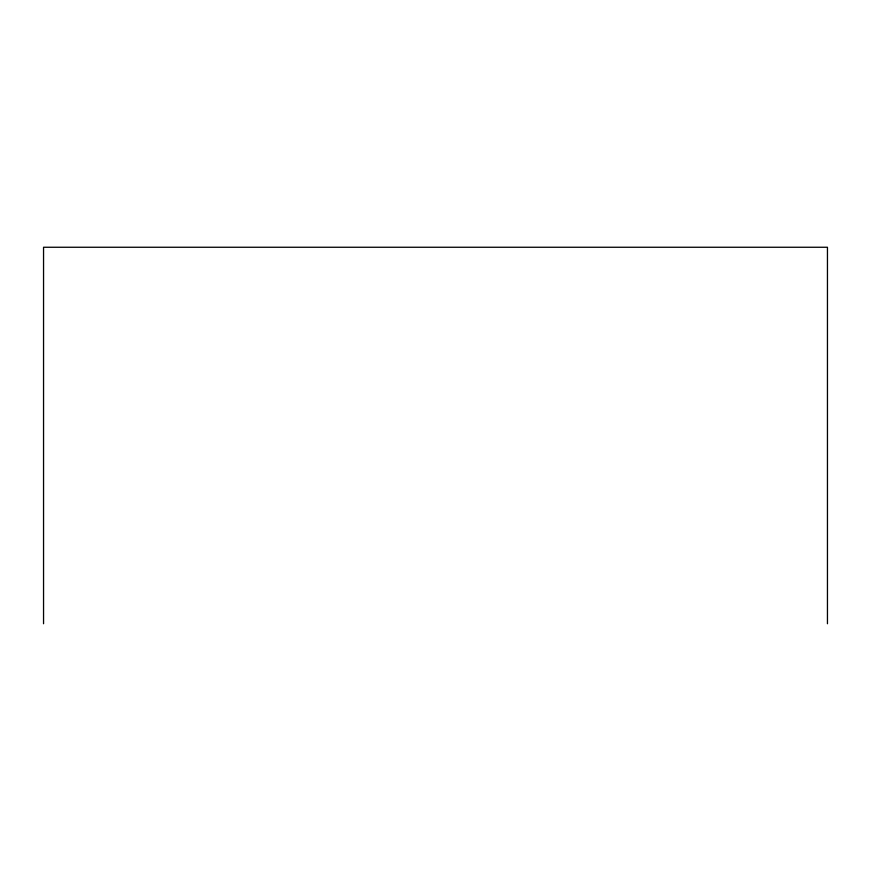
<?xml version="1.0" encoding="UTF-8"?>
<svg xmlns="http://www.w3.org/2000/svg" width="871" height="871" viewBox="0 0 871 871"><rect width="100%" height="100%" fill="white"/><g stroke="black" fill="none" stroke-linecap="round" stroke-linejoin="round"><path stroke-width="1.31" d="M827.45 623.745L827.45 247.255L43.55 247.255L43.55 623.745"/></g></svg>
